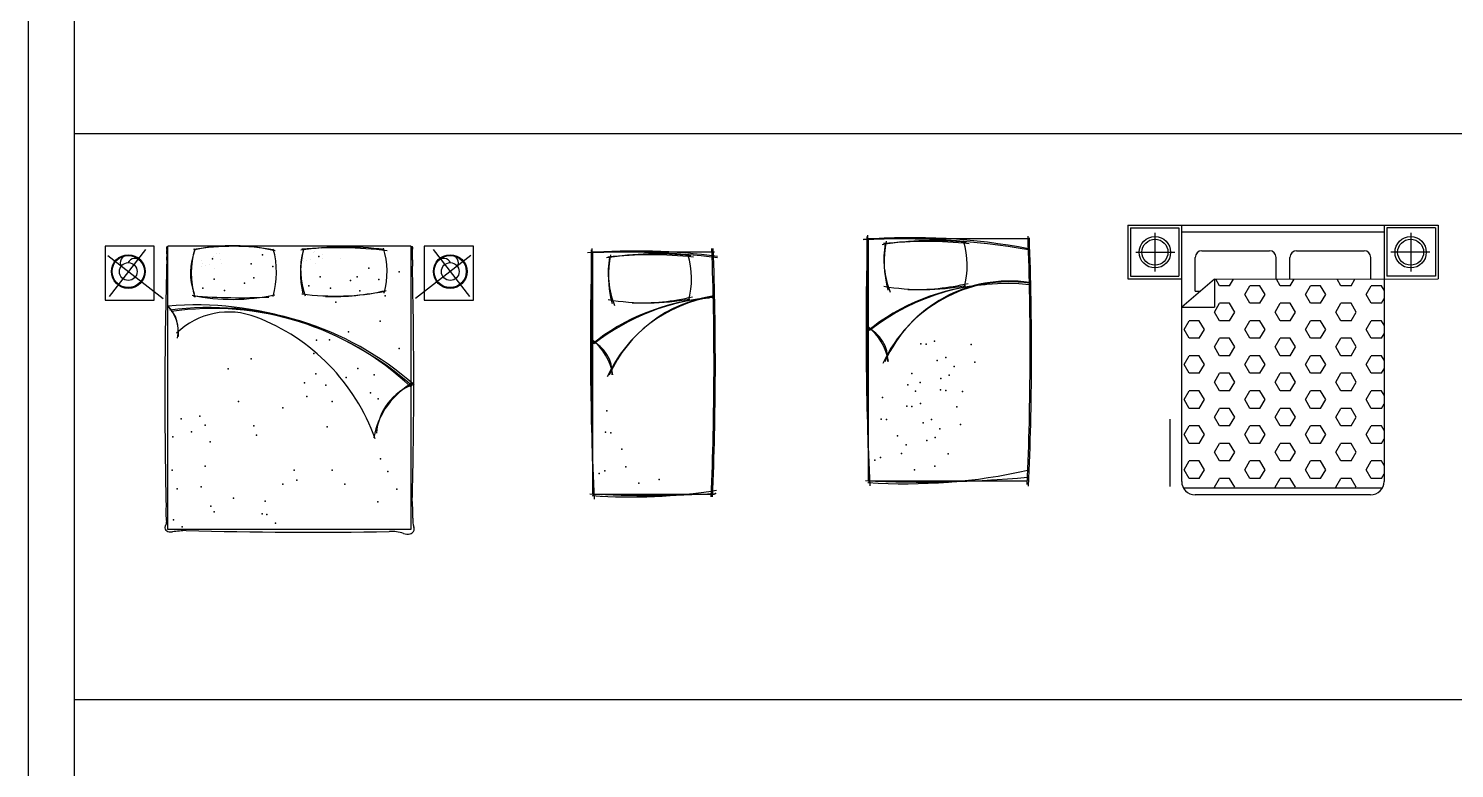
# Model space of a CAD drawing. Header units: inches. Extents: x 6.7 to 49.2, y 11 to 35.8.
# Drawn here: x 6.71 to 17.28, y 23.44 to 28.93 of the extents above; entities that cross this region are included whole.
import ezdxf

# ---------------------------------------------------------------- set-up
doc = ezdxf.new("R2010")
doc.units = ezdxf.units.IN
doc.header["$MEASUREMENT"] = 0
for name, color, linetype in [('02', 2, 'Continuous'), ('1', 1, 'Continuous'), ('4', 4, 'Continuous'), ('kadrbm', 4, 'Continuous')]:
    doc.layers.add(name, color=color, linetype=linetype)

# ---------------------------------------------------------------- blocks, each defined once
blk = doc.blocks.new('kadrbm')
at = {"layer": 'kadrbm', "color": 4}
blk.add_lwpolyline([(0, 0), (0, 24.797), (21, 24.797), (21, 0), (0, 0)], close=True, dxfattribs=at)
blk.add_lwpolyline([(20.663, 0.326), (20.663, 24.46), (0.337, 24.46), (0.337, 0.326), (20.663, 0.326)], dxfattribs=at)

msp = doc.modelspace()

# ---------------------------------------------------------------- linework, layer by layer
at = {"layer": '02'}
for p, q in [((14.856, 27.473), (17.156, 27.473)), ((14.856, 27.473), (14.856, 27.073)), ((15.056, 27.415), (15.056, 27.128)), ((15.256, 25.573), (15.256, 27.473)), ((15.256, 27.423), (16.756, 27.423)), ((16.756, 27.473), (16.756, 25.573)), ((16.955, 27.415), (16.955, 27.128)), ((17.156, 27.473), (17.156, 27.073)), ((7.277, 27.316), (7.277, 26.916)), ((7.642, 27.316), (7.277, 27.316)), ((7.642, 26.916), (7.642, 27.316)), ((9.642, 27.316), (9.642, 26.916)), ((10.007, 27.316), (9.642, 27.316)), ((10.007, 26.916), (10.007, 27.316)), ((14.916, 27.271), (15.205, 27.271)), ((15.406, 27.282), (15.906, 27.282)), ((16.108, 27.282), (16.608, 27.282)), ((17.095, 27.271), (16.806, 27.271)), ((15.356, 26.982), (15.356, 27.232)), ((15.956, 27.071), (15.956, 27.232)), ((16.058, 27.071), (16.058, 27.232)), ((16.658, 27.071), (16.658, 27.232)), ((14.856, 27.073), (15.256, 27.073)), ((15.499, 27.071), (15.256, 26.863)), ((15.499, 27.071), (17.156, 27.073)), ((15.499, 27.071), (15.499, 26.863)), ((15.356, 26.982), (15.395, 26.982)), ((7.277, 26.916), (7.642, 26.916)), ((9.642, 26.916), (10.007, 26.916)), ((15.256, 26.863), (15.499, 26.863)), ((15.171, 25.534), (15.171, 26.034)), ((16.742, 25.523), (15.269, 25.523)), ((16.656, 25.473), (15.356, 25.473))]:
    msp.add_line(p, q, dxfattribs=at)
for centre, radius in [((15.058, 27.271), 0.116), ((16.953, 27.271), 0.116), ((7.449, 27.128), 0.125), ((7.449, 27.128), 0.0659), ((9.835, 27.128), 0.125), ((9.835, 27.128), 0.0659)]:
    msp.add_circle(centre, radius, dxfattribs=at)
for centre, radius, start, end in [((15.406, 27.232), 0.05, 90, 180), ((15.906, 27.232), 0.05, 0, 90), ((16.108, 27.232), 0.05, 90, 180), ((16.608, 27.232), 0.05, 0, 90), ((15.356, 25.573), 0.1, 180, 270), ((16.656, 25.573), 0.1, 270, 0)]:
    msp.add_arc(centre, radius, start, end, dxfattribs=at)
at = {"layer": '1'}
for p, q in [((7.047, 28.151), (27.373, 28.151)), ((15.536, 27.023), (15.509, 27.071)), ((15.611, 27.023), (15.639, 27.071)), ((15.986, 27.023), (15.959, 27.071)), ((16.061, 27.023), (16.089, 27.071)), ((16.436, 27.023), (16.409, 27.071)), ((16.511, 27.023), (16.539, 27.071)), ((15.611, 27.023), (15.536, 27.023)), ((15.724, 26.958), (15.761, 27.023)), ((15.761, 26.893), (15.724, 26.958)), ((15.836, 27.023), (15.761, 27.023)), ((15.874, 26.958), (15.836, 27.023)), ((15.836, 26.893), (15.874, 26.958)), ((16.061, 27.023), (15.986, 27.023)), ((16.174, 26.958), (16.211, 27.023)), ((16.211, 26.893), (16.174, 26.958)), ((16.286, 27.023), (16.211, 27.023)), ((16.324, 26.958), (16.286, 27.023)), ((16.286, 26.893), (16.324, 26.958)), ((16.511, 27.023), (16.436, 27.023)), ((16.624, 26.958), (16.661, 27.023)), ((16.661, 26.893), (16.624, 26.958)), ((16.736, 27.023), (16.661, 27.023)), ((16.756, 26.99), (16.736, 27.023)), ((15.499, 26.828), (15.536, 26.893)), ((15.611, 26.893), (15.536, 26.893)), ((15.649, 26.828), (15.611, 26.893)), ((15.836, 26.893), (15.761, 26.893)), ((15.949, 26.828), (15.986, 26.893)), ((16.061, 26.893), (15.986, 26.893)), ((16.099, 26.828), (16.061, 26.893)), ((16.286, 26.893), (16.211, 26.893)), ((16.399, 26.828), (16.436, 26.893)), ((16.511, 26.893), (16.436, 26.893)), ((16.549, 26.828), (16.511, 26.893)), ((16.736, 26.893), (16.661, 26.893)), ((16.736, 26.893), (16.756, 26.927)), ((15.274, 26.699), (15.311, 26.763)), ((15.386, 26.763), (15.311, 26.763)), ((15.424, 26.699), (15.386, 26.763)), ((15.536, 26.763), (15.499, 26.828)), ((15.611, 26.763), (15.536, 26.763)), ((15.611, 26.763), (15.649, 26.828)), ((15.724, 26.699), (15.761, 26.763)), ((15.836, 26.763), (15.761, 26.763)), ((15.874, 26.699), (15.836, 26.763)), ((15.986, 26.763), (15.949, 26.828)), ((16.061, 26.763), (15.986, 26.763)), ((16.061, 26.763), (16.099, 26.828)), ((16.174, 26.699), (16.211, 26.763)), ((16.286, 26.763), (16.211, 26.763)), ((16.324, 26.699), (16.286, 26.763)), ((16.436, 26.763), (16.399, 26.828)), ((16.511, 26.763), (16.436, 26.763)), ((16.511, 26.763), (16.549, 26.828)), ((16.624, 26.699), (16.661, 26.763)), ((16.736, 26.763), (16.661, 26.763)), ((16.756, 26.73), (16.736, 26.763)), ((15.311, 26.634), (15.274, 26.699)), ((15.386, 26.634), (15.311, 26.634)), ((15.386, 26.634), (15.424, 26.699)), ((15.499, 26.569), (15.536, 26.634)), ((15.611, 26.634), (15.536, 26.634)), ((15.649, 26.569), (15.611, 26.634)), ((15.761, 26.634), (15.724, 26.699)), ((15.836, 26.634), (15.761, 26.634)), ((15.836, 26.634), (15.874, 26.699)), ((15.949, 26.569), (15.986, 26.634)), ((16.061, 26.634), (15.986, 26.634)), ((16.099, 26.569), (16.061, 26.634)), ((16.211, 26.634), (16.174, 26.699)), ((16.286, 26.634), (16.211, 26.634)), ((16.286, 26.634), (16.324, 26.699)), ((16.399, 26.569), (16.436, 26.634)), ((16.511, 26.634), (16.436, 26.634)), ((16.549, 26.569), (16.511, 26.634)), ((16.661, 26.634), (16.624, 26.699)), ((16.736, 26.634), (16.661, 26.634)), ((16.736, 26.634), (16.756, 26.667)), ((15.536, 26.504), (15.499, 26.569)), ((15.611, 26.504), (15.649, 26.569)), ((15.986, 26.504), (15.949, 26.569)), ((16.061, 26.504), (16.099, 26.569)), ((16.436, 26.504), (16.399, 26.569)), ((16.511, 26.504), (16.549, 26.569)), ((15.274, 26.439), (15.311, 26.504)), ((15.311, 26.374), (15.274, 26.439)), ((15.386, 26.504), (15.311, 26.504)), ((15.424, 26.439), (15.386, 26.504)), ((15.386, 26.374), (15.424, 26.439)), ((15.611, 26.504), (15.536, 26.504)), ((15.724, 26.439), (15.761, 26.504)), ((15.761, 26.374), (15.724, 26.439)), ((15.836, 26.504), (15.761, 26.504)), ((15.874, 26.439), (15.836, 26.504)), ((15.836, 26.374), (15.874, 26.439)), ((16.061, 26.504), (15.986, 26.504)), ((16.174, 26.439), (16.211, 26.504)), ((16.211, 26.374), (16.174, 26.439)), ((16.286, 26.504), (16.211, 26.504)), ((16.324, 26.439), (16.286, 26.504)), ((16.286, 26.374), (16.324, 26.439)), ((16.511, 26.504), (16.436, 26.504)), ((16.624, 26.439), (16.661, 26.504)), ((16.661, 26.374), (16.624, 26.439)), ((16.736, 26.504), (16.661, 26.504)), ((16.756, 26.47), (16.736, 26.504)), ((15.386, 26.374), (15.311, 26.374)), ((15.499, 26.309), (15.536, 26.374)), ((15.611, 26.374), (15.536, 26.374)), ((15.649, 26.309), (15.611, 26.374)), ((15.836, 26.374), (15.761, 26.374)), ((15.949, 26.309), (15.986, 26.374)), ((16.061, 26.374), (15.986, 26.374)), ((16.099, 26.309), (16.061, 26.374)), ((16.286, 26.374), (16.211, 26.374)), ((16.399, 26.309), (16.436, 26.374)), ((16.511, 26.374), (16.436, 26.374)), ((16.549, 26.309), (16.511, 26.374)), ((16.736, 26.374), (16.661, 26.374)), ((16.736, 26.374), (16.756, 26.407)), ((15.274, 26.179), (15.311, 26.244)), ((15.386, 26.244), (15.311, 26.244)), ((15.424, 26.179), (15.386, 26.244)), ((15.536, 26.244), (15.499, 26.309)), ((15.611, 26.244), (15.536, 26.244)), ((15.611, 26.244), (15.649, 26.309)), ((15.724, 26.179), (15.761, 26.244)), ((15.836, 26.244), (15.761, 26.244)), ((15.874, 26.179), (15.836, 26.244)), ((15.986, 26.244), (15.949, 26.309)), ((16.061, 26.244), (15.986, 26.244)), ((16.061, 26.244), (16.099, 26.309)), ((16.174, 26.179), (16.211, 26.244)), ((16.286, 26.244), (16.211, 26.244)), ((16.324, 26.179), (16.286, 26.244)), ((16.436, 26.244), (16.399, 26.309)), ((16.511, 26.244), (16.436, 26.244)), ((16.511, 26.244), (16.549, 26.309)), ((16.624, 26.179), (16.661, 26.244)), ((16.736, 26.244), (16.661, 26.244)), ((16.756, 26.211), (16.736, 26.244)), ((15.311, 26.114), (15.274, 26.179)), ((15.386, 26.114), (15.311, 26.114)), ((15.386, 26.114), (15.424, 26.179)), ((15.499, 26.049), (15.536, 26.114)), ((15.611, 26.114), (15.536, 26.114)), ((15.649, 26.049), (15.611, 26.114)), ((15.761, 26.114), (15.724, 26.179)), ((15.836, 26.114), (15.761, 26.114)), ((15.836, 26.114), (15.874, 26.179)), ((15.949, 26.049), (15.986, 26.114)), ((16.061, 26.114), (15.986, 26.114)), ((16.099, 26.049), (16.061, 26.114)), ((16.211, 26.114), (16.174, 26.179)), ((16.286, 26.114), (16.211, 26.114)), ((16.286, 26.114), (16.324, 26.179)), ((16.399, 26.049), (16.436, 26.114)), ((16.511, 26.114), (16.436, 26.114)), ((16.549, 26.049), (16.511, 26.114)), ((16.661, 26.114), (16.624, 26.179)), ((16.736, 26.114), (16.661, 26.114)), ((16.736, 26.114), (16.756, 26.147)), ((15.536, 25.984), (15.499, 26.049)), ((15.611, 25.984), (15.649, 26.049)), ((15.986, 25.984), (15.949, 26.049)), ((16.061, 25.984), (16.099, 26.049)), ((16.436, 25.984), (16.399, 26.049)), ((16.511, 25.984), (16.549, 26.049)), ((15.274, 25.919), (15.311, 25.984)), ((15.311, 25.854), (15.274, 25.919)), ((15.386, 25.984), (15.311, 25.984)), ((15.424, 25.919), (15.386, 25.984)), ((15.386, 25.854), (15.424, 25.919)), ((15.611, 25.984), (15.536, 25.984)), ((15.724, 25.919), (15.761, 25.984)), ((15.761, 25.854), (15.724, 25.919)), ((15.836, 25.984), (15.761, 25.984)), ((15.874, 25.919), (15.836, 25.984)), ((15.836, 25.854), (15.874, 25.919)), ((16.061, 25.984), (15.986, 25.984)), ((16.174, 25.919), (16.211, 25.984)), ((16.211, 25.854), (16.174, 25.919)), ((16.286, 25.984), (16.211, 25.984)), ((16.324, 25.919), (16.286, 25.984)), ((16.286, 25.854), (16.324, 25.919)), ((16.511, 25.984), (16.436, 25.984)), ((16.624, 25.919), (16.661, 25.984)), ((16.661, 25.854), (16.624, 25.919)), ((16.736, 25.984), (16.661, 25.984)), ((16.756, 25.951), (16.736, 25.984)), ((15.386, 25.854), (15.311, 25.854)), ((15.499, 25.789), (15.536, 25.854)), ((15.536, 25.724), (15.499, 25.789)), ((15.611, 25.854), (15.536, 25.854)), ((15.649, 25.789), (15.611, 25.854)), ((15.611, 25.724), (15.649, 25.789)), ((15.836, 25.854), (15.761, 25.854)), ((15.949, 25.789), (15.986, 25.854)), ((15.986, 25.724), (15.949, 25.789)), ((16.061, 25.854), (15.986, 25.854)), ((16.099, 25.789), (16.061, 25.854)), ((16.061, 25.724), (16.099, 25.789)), ((16.286, 25.854), (16.211, 25.854)), ((16.399, 25.789), (16.436, 25.854)), ((16.436, 25.724), (16.399, 25.789)), ((16.511, 25.854), (16.436, 25.854)), ((16.549, 25.789), (16.511, 25.854)), ((16.511, 25.724), (16.549, 25.789)), ((16.736, 25.854), (16.661, 25.854)), ((16.736, 25.854), (16.756, 25.887)), ((15.274, 25.659), (15.311, 25.724)), ((15.386, 25.724), (15.311, 25.724)), ((15.424, 25.659), (15.386, 25.724)), ((15.611, 25.724), (15.536, 25.724)), ((15.724, 25.659), (15.761, 25.724)), ((15.836, 25.724), (15.761, 25.724)), ((15.874, 25.659), (15.836, 25.724)), ((16.061, 25.724), (15.986, 25.724)), ((16.174, 25.659), (16.211, 25.724)), ((16.286, 25.724), (16.211, 25.724)), ((16.324, 25.659), (16.286, 25.724)), ((16.511, 25.724), (16.436, 25.724)), ((16.624, 25.659), (16.661, 25.724)), ((16.736, 25.724), (16.661, 25.724)), ((16.756, 25.691), (16.736, 25.724)), ((15.311, 25.594), (15.274, 25.659)), ((15.386, 25.594), (15.311, 25.594)), ((15.386, 25.594), (15.424, 25.659)), ((15.499, 25.529), (15.536, 25.594)), ((15.611, 25.594), (15.536, 25.594)), ((15.649, 25.529), (15.611, 25.594)), ((15.761, 25.594), (15.724, 25.659)), ((15.836, 25.594), (15.761, 25.594)), ((15.836, 25.594), (15.874, 25.659)), ((15.949, 25.529), (15.986, 25.594)), ((16.061, 25.594), (15.986, 25.594)), ((16.099, 25.529), (16.061, 25.594)), ((16.211, 25.594), (16.174, 25.659)), ((16.286, 25.594), (16.211, 25.594)), ((16.286, 25.594), (16.324, 25.659)), ((16.399, 25.529), (16.436, 25.594)), ((16.511, 25.594), (16.436, 25.594)), ((16.549, 25.529), (16.511, 25.594)), ((16.661, 25.594), (16.624, 25.659)), ((16.736, 25.594), (16.661, 25.594)), ((16.736, 25.594), (16.756, 25.628)), ((15.503, 25.523), (15.499, 25.529)), ((15.645, 25.523), (15.649, 25.529)), ((15.953, 25.523), (15.949, 25.529)), ((16.095, 25.523), (16.099, 25.529)), ((16.403, 25.523), (16.399, 25.529)), ((16.545, 25.523), (16.549, 25.529)), ((7.047, 23.956), (27.373, 23.956))]:
    msp.add_line(p, q, dxfattribs=at)
at = {"layer": '4'}
for p, q in [((12.936, 27.374), (14.118, 27.374)), ((12.936, 25.574), (12.936, 27.374)), ((14.876, 27.453), (15.236, 27.453)), ((14.876, 27.453), (14.876, 27.093)), ((15.236, 27.453), (15.236, 27.093)), ((16.776, 27.453), (16.776, 27.093)), ((17.136, 27.453), (16.776, 27.453)), ((17.136, 27.453), (17.136, 27.093)), ((7.576, 27.291), (7.307, 26.944)), ((7.742, 25.216), (7.742, 27.316)), ((9.542, 27.316), (7.742, 27.316)), ((8.821, 27.269), (8.821, 27.269)), ((8.831, 27.279), (8.831, 27.279)), ((8.854, 27.298), (8.854, 27.298)), ((8.88, 27.299), (8.88, 27.299)), ((9.542, 27.316), (9.542, 25.216)), ((9.709, 27.291), (9.978, 26.944)), ((10.893, 27.275), (11.793, 27.275)), ((10.893, 25.475), (10.893, 27.275)), ((7.298, 27.246), (7.707, 26.929)), ((7.988, 27.209), (7.988, 27.209)), ((7.994, 27.163), (7.994, 27.163)), ((7.999, 27.19), (7.999, 27.19)), ((8.018, 27.175), (8.018, 27.175)), ((8.051, 27.18), (8.051, 27.18)), ((8.07, 27.231), (8.07, 27.231)), ((8.079, 27.242), (8.079, 27.242)), ((8.102, 27.261), (8.102, 27.261)), ((8.128, 27.262), (8.128, 27.262)), ((8.134, 27.215), (8.134, 27.215)), ((8.138, 27.186), (8.138, 27.186)), ((8.739, 27.246), (8.739, 27.246)), ((8.746, 27.2), (8.746, 27.2)), ((8.751, 27.227), (8.751, 27.227)), ((8.769, 27.212), (8.769, 27.212)), ((8.803, 27.217), (8.803, 27.217)), ((8.838, 27.187), (8.838, 27.187)), ((8.886, 27.252), (8.886, 27.252)), ((8.89, 27.223), (8.89, 27.223)), ((9.023, 27.225), (9.023, 27.225)), ((9.987, 27.246), (9.578, 26.929)), ((8.086, 27.15), (8.086, 27.15)), ((14.876, 27.093), (15.236, 27.093)), ((17.136, 27.093), (16.776, 27.093)), ((9.3, 26.469), (9.3, 26.469)), ((11.793, 25.475), (10.893, 25.475)), ((14.113, 25.574), (12.936, 25.574)), ((9.542, 25.216), (7.742, 25.216))]:
    msp.add_line(p, q, dxfattribs=at)
for centre, radius in [((15.058, 27.271), 0.0964), ((16.953, 27.271), 0.0964), ((7.449, 27.128), 0.119), ((9.835, 27.128), 0.119)]:
    msp.add_circle(centre, radius, dxfattribs=at)
for centre, radius, start, end in [((13.259, 22.82), 4.559, 79.0967, 94.5516), ((37.62, 26.697), 24.703, 178.3775, 182.6876), ((76.802, 26.912), 63.88, 179.57364, 181.20872), ((-8.86, 26.536), 22.993, 357.5418, 2.1288), ((-8.86, 26.524), 23.003, 357.5418, 2.1288), ((7.741, 27.303), 0.00911, 71.4668, 182.2939), ((8.072, 27.316), 0.34, 182.2939, 185.3317), ((7.31, 27.245), 0.426, 355.6228, 5.3317), ((8.362, 27.119), 0.452, 157.9911, 199.9836), ((8.525, 27.115), 0.61, 162.6979, 196.8353), ((8.221, 25.602), 1.713, 79.604, 99.7299), ((8.223, 26.017), 1.302, 76.0572, 102.4001), ((7.9, 27.123), 0.647, 343.9555, 15.3706), ((9.406, 27.116), 0.681, 164.3408, 192.9705), ((9.299, 27.141), 0.573, 165.6122, 199.7856), ((9.056, 25.058), 2.252, 82.6197, 98.3988), ((8.995, 24.3), 3.005, 82.8921, 94.9685), ((8.764, 27.124), 0.603, 345.005, 17.1342), ((9.543, 27.303), 0.00911, 357.7061, 108.5332), ((9.975, 27.245), 0.426, 174.6683, 184.3772), ((9.549, 27.306), 0.00898, 353.1759, 75.5645), ((9.212, 27.316), 0.34, 354.6683, 357.7061), ((8.997, 27.372), 0.565, 350.2785, 353.1759), ((12.782, 27.253), 3.228, 179.5732, 181.5075), ((11.215, 22.721), 4.559, 82.4264, 94.5516), ((11.125, 21.553), 5.719, 83.0717, 92.7206), ((35.577, 26.599), 24.703, 178.3775, 182.6876), ((74.759, 26.813), 63.88, 179.57364, 181.20872), ((-11.203, 26.444), 22.993, 357.5418, 2.1288), ((-11.203, 26.444), 23.003, 357.5418, 2.1288), ((13.168, 21.651), 5.719, 80.4106, 92.7206), ((13.409, 25.071), 2.286, 83.6969, 99.3588), ((13.36, 24.305), 3.046, 83.9409, 95.9352), ((13.711, 27.218), 0.662, 169.7905, 201.5589), ((13.833, 27.197), 0.782, 168.5696, 195.2701), ((13.023, 27.17), 0.643, 345.482, 16.5883), ((7.444, 27.192), 0.055, 92.6305, 208.6374), ((7.498, 27.168), 0.0573, 37.019, 153.3222), ((43.022, 26.202), 35.302, 178.36, 181.3231), ((-24.995, 26.304), 34.56, 358.5413, 1.4314), ((9.787, 27.168), 0.0573, 26.6778, 142.981), ((9.841, 27.192), 0.055, 331.3626, 87.3695), ((11.366, 24.973), 2.286, 83.6969, 99.3588), ((11.317, 24.206), 3.046, 83.9409, 95.9352), ((11.668, 27.119), 0.662, 169.7905, 201.5589), ((11.789, 27.098), 0.782, 168.5696, 195.2701), ((10.98, 27.072), 0.643, 345.482, 16.5883), ((13.98, 26.046), 1.012, 81.6071, 155.8881), ((8.22, 28.418), 1.496, 258.5049, 282.1767), ((8.985, 28.796), 1.85, 262.2323, 281.4972), ((8.971, 28.626), 1.683, 267.9544, 283.3394), ((13.914, 25.457), 1.577, 94.1456, 129.0209), ((13.949, 25.413), 1.626, 83.6618, 128.215), ((13.984, 26.016), 1.036, 81.9981, 155.4625), ((13.337, 28.765), 1.77, 260.5853, 280.2821), ((13.286, 28.678), 1.683, 267.9544, 283.3394), ((7.571, 26.691), 0.249, 347.0121, 46.8621), ((7.955, 24.456), 2.425, 48.7884, 95.0163), ((7.516, 26.669), 0.306, 355.7085, 42.0373), ((8.055, 24.578), 2.283, 48.5194, 97.5266), ((8.074, 24.705), 2.149, 46.9537, 98.2406), ((8.282, 31.522), 4.588, 265.6018, 272.5945), ((11.871, 25.358), 1.577, 94.1456, 129.0209), ((11.906, 25.314), 1.626, 94.1859, 128.215), ((11.941, 25.917), 1.036, 98.9172, 155.4625), ((11.294, 28.666), 1.77, 260.5853, 280.2821), ((11.937, 25.947), 1.012, 98.3984, 155.8881), ((11.243, 28.579), 1.683, 267.9544, 283.3394), ((8.193, 26.274), 0.554, 68.3817, 134.1477), ((7.857, 25.381), 1.509, 19.6651, 69.0127), ((12.818, 26.476), 0.26, 356.6466, 66.6529), ((12.666, 26.386), 0.425, 10.1648, 52.268), ((10.775, 26.377), 0.26, 356.6466, 66.6529), ((10.623, 26.288), 0.425, 10.1648, 52.268), ((9.832, 25.801), 0.571, 117.7087, 170.3683), ((9.711, 25.894), 0.425, 109.9082, 175.2155), ((13.345, 33.571), 8.004, 266.8986, 275.5167), ((13.214, 29.643), 4.088, 266.0293, 282.7505), ((11.302, 33.472), 8.004, 266.8986, 273.564), ((11.171, 29.545), 4.088, 266.0293, 278.9641), ((8.175, 25.341), 0.448, 174.1209, 188.6555), ((8.178, 25.325), 1.38, 358.9186, 4.1218), ((7.697, 25.268), 0.0351, 326.2965, 8.6555), ((9.709, 25.287), 0.152, 175.1878, 200.2501), ((7.754, 25.23), 0.0334, 146.2965, 184.7733), ((7.75, 25.23), 0.0295, 184.7733, 255.4071), ((7.765, 25.286), 0.0876, 255.4071, 277.5831), ((7.926, 24.075), 1.134, 92.3933, 97.5831), ((8.82, 63.808), 38.612, 268.6026, 270.8363), ((9.399, 24.901), 0.3, 72.637, 92.8075), ((9.52, 25.289), 0.107, 252.637, 279.732), ((9.531, 25.221), 0.0374, 279.732, 20.2501)]:
    msp.add_arc(centre, radius, start, end, dxfattribs=at)
for p in [(8.073, 27.223), (8.36, 27.185), (8.444, 27.251), (8.52, 27.166), (8.86, 27.24), (8.086, 27.072), (8.379, 27.082), (8.872, 27.089), (9.097, 27.061), (9.146, 27.088), (9.231, 27.154), (9.306, 27.069), (9.456, 27.125), (8.001, 27.006), (8.161, 26.987), (8.311, 27.043), (8.788, 27.023), (8.947, 27.004), (9.165, 26.985), (8.987, 26.9), (9.353, 26.947), (9.315, 26.759), (9.082, 26.68), (8.843, 26.619), (8.94, 26.623), (9.457, 26.558), (13.323, 26.592), (13.362, 26.589), (13.424, 26.613), (13.695, 26.587), (8.359, 26.482), (8.825, 26.521), (13.444, 26.468), (13.507, 26.492), (13.569, 26.424), (13.723, 26.456), (8.19, 26.408), (8.838, 26.37), (9.063, 26.342), (9.15, 26.409), (9.272, 26.362), (13.256, 26.373), (13.472, 26.336), (13.534, 26.36), (8.754, 26.304), (8.913, 26.286), (9.244, 26.23), (13.227, 26.289), (13.284, 26.241), (13.318, 26.305), (13.469, 26.25), (13.508, 26.247), (13.631, 26.238), (8.266, 26.164), (8.594, 26.117), (8.772, 26.201), (8.96, 26.164), (9.301, 26.184), (13.039, 26.194), (13.218, 26.131), (13.257, 26.127), (13.32, 26.151), (13.59, 26.126), (7.84, 26.036), (7.979, 26.056), (10.996, 26.095), (13.03, 26.035), (13.069, 26.032), (13.34, 26.006), (13.402, 26.031), (7.779, 25.902), (7.918, 25.939), (8.02, 25.989), (8.38, 25.984), (8.398, 25.915), (8.922, 25.976), (10.986, 25.937), (11.026, 25.933), (13.151, 25.911), (13.43, 25.899), (13.464, 25.963), (13.618, 25.994), (8.057, 25.865), (11.108, 25.812), (13.213, 25.844), (13.367, 25.875), (8.02, 25.685), (9.317, 25.741), (11.136, 25.681), (12.982, 25.73), (13.025, 25.749), (13.179, 25.78), (13.426, 25.686), (13.526, 25.777), (7.775, 25.657), (8.678, 25.657), (8.697, 25.581), (8.96, 25.657), (9.373, 25.647), (10.939, 25.631), (10.982, 25.65), (11.383, 25.587), (13.276, 25.658), (13.843, 25.582), (7.812, 25.518), (7.988, 25.532), (8.594, 25.553), (9.054, 25.553), (9.439, 25.516), (10.958, 25.475), (11.233, 25.559), (11.8, 25.483), (13.001, 25.574), (8.06, 25.389), (8.228, 25.449), (8.463, 25.425), (9.298, 25.422), (7.784, 25.287), (8.085, 25.346), (8.44, 25.332), (8.477, 25.327), (8.539, 25.263), (7.849, 25.236)]:
    msp.add_point(p, dxfattribs=at)

# ---------------------------------------------------------------- block references
at = {"layer": 'kadrbm'}
msp.add_blockref('kadrbm', (6.71, 11.046), dxfattribs=at)

doc.saveas('drawing.dxf')
